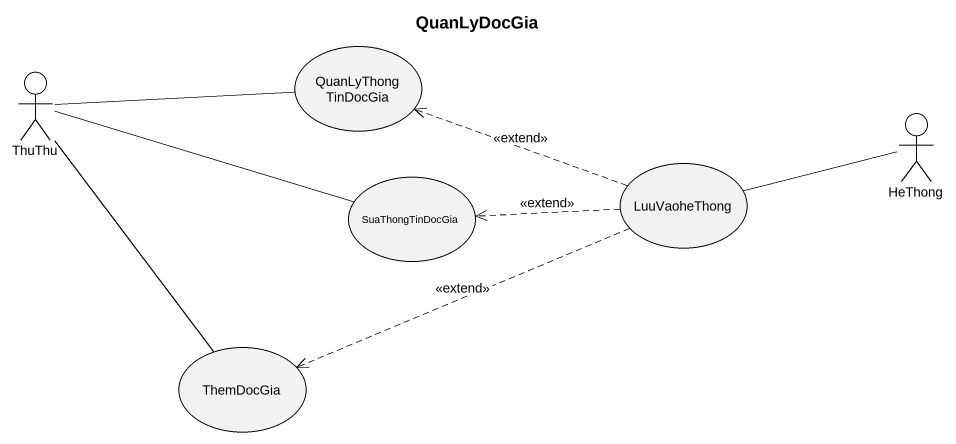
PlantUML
@startuml
title QuanLyDocGia
usecase QuanLyThongTinDocGia
actor ThuThu
actor HeThong
usecase SuaThongTinDocGia
usecase LuuVaoheThong
usecase ThemDocGia
ThuThu -right- QuanLyThongTinDocGia
ThuThu -right- SuaThongTinDocGia
ThuThu -- ThemDocGia
LuuVaoheThong .left.> QuanLyThongTinDocGia : <<extend>>
LuuVaoheThong -right- HeThong
LuuVaoheThong .left.> SuaThongTinDocGia : <<extend>>
LuuVaoheThong .left.> ThemDocGia : <<extend>>
@enduml
